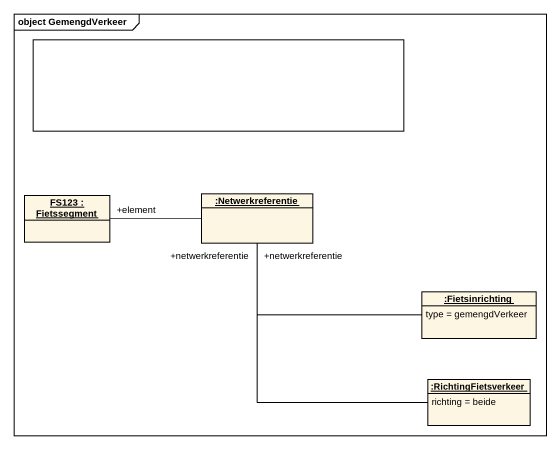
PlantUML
@startuml
mainframe object GemengdVerkeer
allowmixing
hide circle
hide empty members
rectangle " " as rectangle1
object "FS123 : Fietssegment" as FS123
object ":Netwerkreferentie" as Netwerkreferentie
object ":Fietsinrichting" as Fietsinrichting {
  type = gemengdVerkeer
}
object ":RichtingFietsverkeer" as RichtingFietsverkeer {
  richting = beide
}
FS123 "+element" -right- Netwerkreferentie
Netwerkreferentie "+netwerkreferentie" -right- Fietsinrichting
Netwerkreferentie "+netwerkreferentie" -- RichtingFietsverkeer
@enduml
